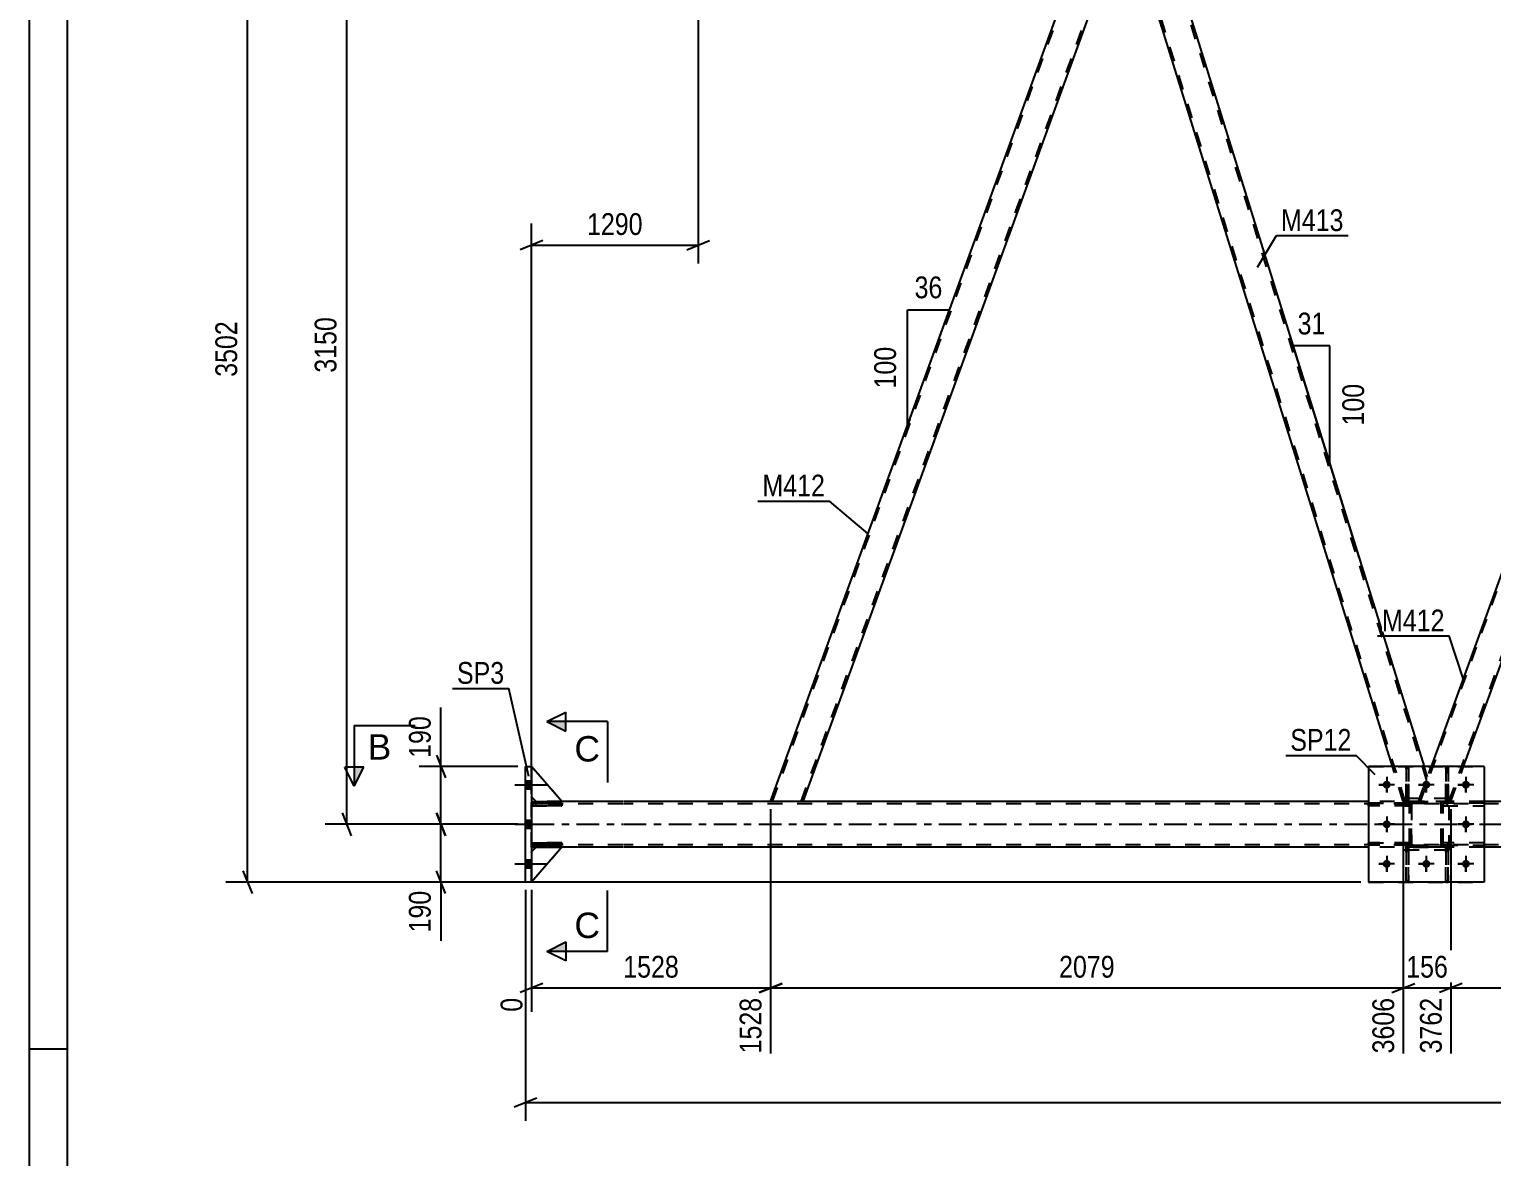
# Model space of a CAD drawing. Header units: millimetres. Extents: x 0 to 841, y 0 to 594.
# Drawn here: x 0 to 192.2, y 283.9 to 432 of the extents above; entities that cross this region are included whole.
import ezdxf

# ---------------------------------------------------------------- set-up
doc = ezdxf.new("R2010")
doc.units = ezdxf.units.MM
doc.linetypes.add('DXK_LINE_DOT2', pattern=[3.9198, 1.9599, -1.9599])
doc.linetypes.add('DXK_LINE_DOT3', pattern=[5.9187, 2.979, -0.9799, 0.9799, -0.9799])
doc.styles.add('Arial', font='arial.ttf', dxfattribs={"height": 0.2})
doc.styles.add('Arial Narrow', font='ARIALN.TTF', dxfattribs={"height": 0.2})

# ---------------------------------------------------------------- blocks, each defined once
blk = doc.blocks.new('Unknown-232924716-1133 - 28920')
at = {"color": 5, "linetype": 'Continuous'}
for p, q in [((0, 594), (0, 0)), ((5, 589), (5, 5)), ((5, 298), (0, 298))]:
    blk.add_line(p, q, dxfattribs=at)
blk = doc.blocks.new('Part-232924716-2640 - 2334')
at = {"color": 7, "linetype": 'DXK_LINE_DOT2'}
for p, q in [((186.57, 330.94), (180.57, 330.94)), ((180.57, 324.14), (180.57, 330.94)), ((186.57, 324.14), (186.57, 330.94)), ((186.57, 324.14), (180.57, 324.14))]:
    blk.add_line(p, q, dxfattribs=at)
blk = doc.blocks.new('Bolt-232924716-2339 - 2334')
at = {"linetype": 'Continuous'}
for points in [[(66, 332.22), (66, 333.26), (65.2, 333.26), (65.2, 332.22)], [(66, 332.22), (66, 333.26), (65.2, 333.26), (65.2, 332.22)], [(66, 332.22), (66, 333.26), (65.2, 333.26), (65.2, 332.22)], [(66, 327.02), (66, 328.06), (65.2, 328.06), (65.2, 327.02)], [(66, 327.02), (66, 328.06), (65.2, 328.06), (65.2, 327.02)], [(66, 321.82), (66, 322.86), (65.2, 322.86), (65.2, 321.82)], [(66, 321.82), (66, 322.86), (65.2, 322.86), (65.2, 321.82)], [(66, 321.82), (66, 322.86), (65.2, 322.86), (65.2, 321.82)]]:
    blk.add_hatch(color=1, dxfattribs=at).paths.add_polyline_path(points)
at = {"color": 1, "linetype": 'Continuous'}
for p, q in [((63.8, 332.74), (68, 332.74)), ((63.8, 332.74), (68, 332.74)), ((63.8, 332.74), (68, 332.74)), ((65.2, 333.26), (66, 333.26)), ((65.2, 333.26), (66, 333.26)), ((65.2, 333.26), (66, 333.26)), ((65.2, 332.22), (66, 332.22)), ((65.2, 332.22), (66, 332.22)), ((65.2, 332.22), (66, 332.22)), ((63.8, 327.54), (68, 327.54)), ((63.8, 327.54), (68, 327.54)), ((65.2, 328.06), (66, 328.06)), ((65.2, 328.06), (66, 328.06)), ((65.2, 327.02), (66, 327.02)), ((65.2, 327.02), (66, 327.02)), ((65.2, 322.86), (66, 322.86)), ((65.2, 322.86), (66, 322.86)), ((65.2, 322.86), (66, 322.86)), ((63.8, 322.34), (68, 322.34)), ((63.8, 322.34), (68, 322.34)), ((63.8, 322.34), (68, 322.34)), ((65.2, 321.82), (66, 321.82)), ((65.2, 321.82), (66, 321.82)), ((65.2, 321.82), (66, 321.82))]:
    blk.add_line(p, q, dxfattribs=at)
blk = doc.blocks.new('Part-232924716-2644 - 2334')
at = {"color": 7, "linetype": 'DXK_LINE_DOT2'}
for p, q in [((186.44, 335.14), (186.12, 335.14)), ((186.12, 335.14), (186.12, 330.9)), ((186.44, 330.9), (186.44, 335.14)), ((186.12, 332.74), (186.12, 330.3)), ((186.44, 332.74), (186.44, 330.3)), ((186.44, 330.9), (186.12, 330.9)), ((186.12, 330.9), (186.12, 330.3)), ((186.44, 330.3), (186.44, 330.9)), ((186.44, 330.3), (186.12, 330.3)), ((186.44, 330.3), (186.44, 330.3))]:
    blk.add_line(p, q, dxfattribs=at)
blk = doc.blocks.new('Part-232924716-2476 - 2334')
at = {"color": 7, "linetype": 'DXK_LINE_DOT2'}
for p, q in [((182.8, 330.54), (226.84, 451.54)), ((186.54, 330.54), (230.58, 451.54)), ((230.84, 451.54), (229.29, 447.29)), ((182.54, 330.54), (184.22, 335.14)), ((186.8, 330.54), (188.47, 335.14)), ((186.8, 330.54), (182.54, 330.54))]:
    blk.add_line(p, q, dxfattribs=at)
at = {"color": 2, "linetype": 'Continuous'}
for p, q in [((226.58, 451.54), (184.22, 335.14)), ((230.84, 451.54), (226.58, 451.54)), ((188.47, 335.14), (229.29, 447.29))]:
    blk.add_line(p, q, dxfattribs=at)
blk = doc.blocks.new('Part-232924716-2482 - 2334')
at = {"color": 2, "linetype": 'Continuous'}
for p, q in [((191.17, 335.14), (175.97, 335.14)), ((175.97, 335.14), (175.97, 319.94)), ((191.17, 335.14), (191.17, 319.94)), ((191.17, 319.94), (175.97, 319.94))]:
    blk.add_line(p, q, dxfattribs=at)
blk = doc.blocks.new('Part-232924716-2483 - 2334')
at = {"color": 7, "linetype": 'DXK_LINE_DOT2'}
for p, q in [((175.97, 335.14), (191.17, 335.14)), ((175.97, 335.14), (175.97, 319.94)), ((191.17, 335.14), (191.17, 319.94)), ((175.97, 319.94), (191.17, 319.94))]:
    blk.add_line(p, q, dxfattribs=at)
blk = doc.blocks.new('Part-232924716-2422 - 2334')
at = {"color": 2, "linetype": 'Continuous'}
for p, q in [((66, 330.54), (66.6, 330.54)), ((78, 330.54), (70, 330.54)), ((175.97, 330.54), (78.1, 330.54)), ((346.24, 330.54), (191.17, 330.54)), ((66, 324.54), (66.6, 324.54)), ((78, 324.54), (70, 324.54)), ((175.97, 324.54), (78.1, 324.54)), ((346.24, 324.54), (191.17, 324.54))]:
    blk.add_line(p, q, dxfattribs=at)
at = {"color": 7, "linetype": 'DXK_LINE_DOT2'}
for p, q in [((66, 324.54), (66, 330.54)), ((70, 330.54), (66.6, 330.54)), ((191.17, 330.54), (175.97, 330.54)), ((78, 330.22), (66, 330.22)), ((749.65, 330.22), (78.1, 330.22)), ((78, 324.86), (66, 324.86)), ((749.65, 324.86), (78.1, 324.86)), ((70, 324.54), (66.6, 324.54)), ((191.17, 324.54), (175.97, 324.54))]:
    blk.add_line(p, q, dxfattribs=at)
at = {"color": 7, "linetype": 'DXK_LINE_DOT3'}
for p, q in [((66, 327.54), (78, 327.54)), ((78.1, 327.54), (749.65, 327.54))]:
    blk.add_line(p, q, dxfattribs=at)
blk = doc.blocks.new('Part-232924716-2423 - 2334')
at = {"color": 2, "linetype": 'Continuous'}
for p, q in [((70, 330.54), (66, 335.14)), ((66, 331.14), (66.6, 330.54)), ((66.6, 330.54), (70, 330.54))]:
    blk.add_line(p, q, dxfattribs=at)
at = {"color": 7, "linetype": 'DXK_LINE_DOT2'}
blk.add_line((66, 335.14), (66, 331.14), dxfattribs=at)
blk = doc.blocks.new('Part-232924716-2362 - 2334')
at = {"color": 7, "linetype": 'DXK_LINE_DOT2'}
for p, q in [((70, 330.3), (66, 330.3)), ((66, 330.3), (66, 329.98)), ((66, 329.98), (70, 329.98)), ((66.6, 329.98), (66.6, 330.3)), ((70, 329.98), (70, 330.3))]:
    blk.add_line(p, q, dxfattribs=at)
blk = doc.blocks.new('Part-232924716-2363 - 2334')
at = {"color": 7, "linetype": 'DXK_LINE_DOT2'}
for p, q in [((70, 325.1), (66, 325.1)), ((66, 325.1), (66, 324.78)), ((66, 324.78), (70, 324.78)), ((66.6, 324.78), (66.6, 325.1)), ((70, 324.78), (70, 325.1))]:
    blk.add_line(p, q, dxfattribs=at)
blk = doc.blocks.new('Part-232924716-2364 - 2334')
at = {"color": 2, "linetype": 'Continuous'}
for p, q in [((66, 330.3), (70, 330.3)), ((66, 329.98), (66, 330.3)), ((70, 329.98), (66, 329.98)), ((70, 330.3), (70, 329.98))]:
    blk.add_line(p, q, dxfattribs=at)
at = {"color": 7, "linetype": 'DXK_LINE_DOT2'}
blk.add_line((66.6, 329.98), (66.6, 330.3), dxfattribs=at)
blk = doc.blocks.new('Part-232924716-2365 - 2334')
at = {"color": 2, "linetype": 'Continuous'}
for p, q in [((66, 325.1), (70, 325.1)), ((66, 324.78), (66, 325.1)), ((70, 324.78), (66, 324.78)), ((70, 325.1), (70, 324.78))]:
    blk.add_line(p, q, dxfattribs=at)
at = {"color": 7, "linetype": 'DXK_LINE_DOT2'}
blk.add_line((66.6, 324.78), (66.6, 325.1), dxfattribs=at)
blk = doc.blocks.new('Part-232924716-2567 - 2334')
at = {"color": 2, "linetype": 'Continuous'}
for p, q in [((97.41, 330.54), (141.45, 451.54)), ((141.45, 451.54), (145.71, 451.54)), ((101.67, 330.54), (144.16, 447.29))]:
    blk.add_line(p, q, dxfattribs=at)
at = {"color": 7, "linetype": 'DXK_LINE_DOT2'}
for p, q in [((97.66, 330.54), (141.7, 451.54)), ((101.41, 330.54), (145.45, 451.54)), ((144.16, 447.29), (145.71, 451.54)), ((101.67, 330.54), (97.41, 330.54))]:
    blk.add_line(p, q, dxfattribs=at)
blk = doc.blocks.new('Part-232924716-2444 - 2334')
at = {"color": 7, "linetype": 'DXK_LINE_DOT2'}
for p, q in [((66, 323.94), (66.6, 324.54)), ((70, 324.54), (66, 319.94)), ((66, 319.94), (66, 323.94)), ((66.6, 324.54), (70, 324.54))]:
    blk.add_line(p, q, dxfattribs=at)
blk = doc.blocks.new('Part-232924716-2445 - 2334')
at = {"color": 2, "linetype": 'Continuous'}
for p, q in [((66, 323.94), (66.6, 324.54)), ((70, 324.54), (66, 319.94)), ((66.6, 324.54), (70, 324.54))]:
    blk.add_line(p, q, dxfattribs=at)
at = {"color": 7, "linetype": 'DXK_LINE_DOT2'}
blk.add_line((66, 319.94), (66, 323.94), dxfattribs=at)
blk = doc.blocks.new('Part-232924716-2446 - 2334')
at = {"color": 7, "linetype": 'DXK_LINE_DOT2'}
for p, q in [((70, 330.54), (66, 335.14)), ((66, 335.14), (66, 331.14)), ((66, 331.14), (66.6, 330.54)), ((66.6, 330.54), (70, 330.54))]:
    blk.add_line(p, q, dxfattribs=at)
blk = doc.blocks.new('Part-232924716-2477 - 2334')
at = {"color": 7, "linetype": 'DXK_LINE_DOT2'}
for p, q in [((181.24, 335.14), (180.92, 335.14)), ((180.92, 335.14), (180.92, 330.9)), ((181.24, 330.9), (181.24, 335.14)), ((180.92, 332.74), (180.92, 330.3)), ((181.24, 332.74), (181.24, 330.3)), ((181.24, 330.9), (180.92, 330.9)), ((180.92, 330.9), (180.92, 330.3)), ((181.24, 330.3), (181.24, 330.9)), ((181.24, 330.3), (180.92, 330.3)), ((181.24, 330.3), (181.24, 330.3))]:
    blk.add_line(p, q, dxfattribs=at)
blk = doc.blocks.new('Part-232924716-2573 - 2334')
at = {"color": 7, "linetype": 'DXK_LINE_DOT2'}
for p, q in [((181.67, 330.51), (181.85, 330.54)), ((181.85, 330.54), (181.67, 330.51)), ((181.85, 330.54), (185.29, 330.54)), ((181.85, 330.54), (181.85, 330.54)), ((181.85, 330.54), (185.29, 330.54)), ((185.29, 330.54), (185.29, 330.54)), ((185.29, 330.54), (185.47, 330.51)), ((185.47, 330.51), (185.29, 330.54)), ((181.37, 330.06), (181.41, 330.25)), ((181.41, 330.25), (181.37, 330.06)), ((181.37, 325.02), (181.37, 330.06)), ((181.37, 330.06), (181.37, 330.06)), ((181.37, 325.02), (181.37, 330.06)), ((181.61, 330.06), (181.63, 330.16)), ((181.63, 330.16), (181.61, 330.06)), ((181.61, 325.02), (181.61, 330.06)), ((181.61, 330.06), (181.61, 330.06)), ((181.61, 330.06), (181.61, 325.02)), ((181.63, 330.16), (181.68, 330.23)), ((181.68, 330.23), (181.63, 330.16)), ((181.68, 330.23), (181.76, 330.29)), ((181.76, 330.29), (181.68, 330.23)), ((181.76, 330.29), (181.85, 330.3)), ((181.85, 330.3), (181.76, 330.29)), ((181.85, 330.3), (185.29, 330.3)), ((181.85, 330.3), (181.85, 330.3)), ((181.85, 330.3), (185.29, 330.3)), ((185.29, 330.3), (185.29, 330.3)), ((185.29, 330.3), (185.38, 330.29)), ((185.38, 330.29), (185.46, 330.23)), ((185.46, 330.23), (185.51, 330.16)), ((185.51, 330.16), (185.46, 330.23)), ((185.51, 330.16), (185.53, 330.06)), ((185.53, 330.06), (185.51, 330.16)), ((185.53, 325.02), (185.53, 330.06)), ((185.53, 330.06), (185.53, 330.06)), ((185.53, 325.02), (185.53, 330.06)), ((185.73, 330.25), (185.77, 330.06)), ((185.77, 330.06), (185.73, 330.25)), ((185.77, 325.02), (185.77, 330.06)), ((185.77, 330.06), (185.77, 330.06)), ((185.77, 325.02), (185.77, 330.06)), ((181.37, 325.02), (181.37, 325.02)), ((181.41, 324.84), (181.37, 325.02)), ((181.37, 325.02), (181.41, 324.84)), ((181.61, 325.02), (181.61, 325.02)), ((181.63, 324.93), (181.61, 325.02)), ((181.61, 325.02), (181.63, 324.93)), ((181.68, 324.85), (181.63, 324.93)), ((181.63, 324.93), (181.68, 324.85)), ((181.76, 324.8), (181.68, 324.85)), ((181.85, 324.78), (181.76, 324.8)), ((181.85, 324.78), (185.29, 324.78)), ((181.85, 324.78), (181.85, 324.78)), ((181.85, 324.78), (185.29, 324.78)), ((185.38, 324.8), (185.29, 324.78)), ((185.29, 324.78), (185.38, 324.8)), ((185.29, 324.78), (185.29, 324.78)), ((185.46, 324.85), (185.38, 324.8)), ((185.38, 324.8), (185.46, 324.85)), ((185.51, 324.93), (185.46, 324.85)), ((185.46, 324.85), (185.51, 324.93)), ((185.53, 325.02), (185.51, 324.93)), ((185.51, 324.93), (185.53, 325.02)), ((185.53, 325.02), (185.53, 325.02)), ((185.77, 325.02), (185.73, 324.84)), ((185.73, 324.84), (185.77, 325.02)), ((185.77, 325.02), (185.77, 325.02)), ((181.85, 324.54), (181.67, 324.58)), ((181.67, 324.58), (181.85, 324.54)), ((181.85, 324.54), (185.29, 324.54)), ((181.85, 324.54), (181.85, 324.54)), ((185.29, 324.54), (181.85, 324.54)), ((185.47, 324.58), (185.29, 324.54)), ((185.29, 324.54), (185.47, 324.58)), ((185.29, 324.54), (185.29, 324.54))]:
    blk.add_line(p, q, dxfattribs=at)
at = {"color": 7, "linetype": 'DXK_LINE_DOT3'}
blk.add_line((183.57, 327.54), (183.57, 327.54), dxfattribs=at)
at = {"color": 7, "linetype": 'DXK_LINE_DOT2'}
for centre, start, end in [((181.85, 330.06), 112.5, 157.5), ((181.85, 330.06), 112.5, 157.5), ((185.29, 330.06), 22.5, 67.5), ((185.29, 330.06), 22.5, 67.5), ((181.85, 325.02), 202.5, 247.5), ((181.85, 325.02), 202.5, 247.5), ((185.29, 325.02), 292.5, 337.5), ((185.29, 325.02), 292.5, 337.5)]:
    blk.add_arc(centre, 0.48, start, end, dxfattribs=at)
blk = doc.blocks.new('Part-232924716-2502 - 2334')
at = {"color": 2, "linetype": 'Continuous'}
for p, q in [((65.2, 335.14), (66, 335.14)), ((65.2, 319.94), (65.2, 335.14)), ((66, 335.14), (66, 319.94)), ((66, 319.94), (65.2, 319.94))]:
    blk.add_line(p, q, dxfattribs=at)
blk = doc.blocks.new('Part-232924716-2635 - 2334')
at = {"color": 2, "linetype": 'Continuous'}
blk.add_line((180.92, 335.14), (181.24, 335.14), dxfattribs=at)
at = {"color": 7, "linetype": 'DXK_LINE_DOT2'}
for p, q in [((180.92, 330.9), (180.92, 335.14)), ((180.92, 335.14), (180.92, 330.3)), ((181.24, 335.14), (181.24, 330.9)), ((181.24, 335.14), (181.24, 330.3)), ((180.92, 330.3), (180.92, 330.9)), ((180.92, 330.9), (181.24, 330.9)), ((181.24, 330.9), (181.24, 330.3)), ((180.92, 330.3), (180.92, 330.3)), ((180.92, 330.3), (181.24, 330.3))]:
    blk.add_line(p, q, dxfattribs=at)
blk = doc.blocks.new('Part-232924716-2521 - 2334')
at = {"color": 7, "linetype": 'DXK_LINE_DOT2'}
for p, q in [((175.97, 324.78), (175.97, 325.1)), ((175.97, 325.1), (181.37, 325.1)), ((181.37, 324.78), (175.97, 324.78)), ((180.77, 324.78), (180.77, 325.1)), ((180.77, 325.1), (181.37, 325.1)), ((180.77, 324.78), (181.37, 324.78)), ((181.37, 324.78), (181.37, 325.1)), ((181.37, 325.1), (181.37, 324.78))]:
    blk.add_line(p, q, dxfattribs=at)
blk = doc.blocks.new('Part-232924716-2524 - 2334')
at = {"color": 7, "linetype": 'DXK_LINE_DOT2'}
for p, q in [((175.97, 329.98), (175.97, 330.3)), ((175.97, 330.3), (181.37, 330.3)), ((181.37, 329.98), (175.97, 329.98)), ((180.77, 329.98), (180.77, 330.3)), ((180.77, 330.3), (181.37, 330.3)), ((180.77, 329.98), (181.37, 329.98)), ((181.37, 329.98), (181.37, 330.3)), ((181.37, 330.3), (181.37, 329.98))]:
    blk.add_line(p, q, dxfattribs=at)
blk = doc.blocks.new('Part-232924716-2527 - 2334')
at = {"color": 7, "linetype": 'DXK_LINE_DOT2'}
for p, q in [((191.17, 325.1), (185.77, 325.1)), ((185.77, 325.1), (185.77, 324.78)), ((185.77, 324.78), (185.77, 325.1)), ((185.77, 324.78), (191.17, 324.78)), ((186.37, 324.78), (186.37, 325.1)), ((191.17, 325.1), (191.17, 324.78))]:
    blk.add_line(p, q, dxfattribs=at)
blk = doc.blocks.new('Part-232924716-2530 - 2334')
at = {"color": 7, "linetype": 'DXK_LINE_DOT2'}
for p, q in [((191.17, 330.3), (185.77, 330.3)), ((185.77, 330.3), (185.77, 329.98)), ((185.77, 329.98), (185.77, 330.3)), ((185.77, 329.98), (191.17, 329.98)), ((186.37, 329.98), (186.37, 330.3)), ((191.17, 330.3), (191.17, 329.98))]:
    blk.add_line(p, q, dxfattribs=at)
blk = doc.blocks.new('Part-232924716-2553 - 2334')
at = {"color": 7, "linetype": 'DXK_LINE_DOT2'}
for p, q in [((186.44, 324.78), (186.12, 324.78)), ((186.12, 324.18), (186.12, 324.78)), ((186.12, 319.94), (186.12, 324.78)), ((186.44, 324.78), (186.44, 324.78)), ((186.44, 324.78), (186.44, 324.18)), ((186.44, 319.94), (186.44, 324.78)), ((186.44, 324.18), (186.12, 324.18)), ((186.12, 319.94), (186.12, 324.18)), ((186.44, 324.18), (186.44, 319.94)), ((186.44, 319.94), (186.12, 319.94))]:
    blk.add_line(p, q, dxfattribs=at)
blk = doc.blocks.new('Part-232924716-2554 - 2334')
at = {"color": 7, "linetype": 'DXK_LINE_DOT2'}
for p, q in [((181.24, 324.78), (180.92, 324.78)), ((180.92, 324.18), (180.92, 324.78)), ((180.92, 319.94), (180.92, 324.78)), ((181.24, 324.78), (181.24, 324.78)), ((181.24, 324.78), (181.24, 324.18)), ((181.24, 319.94), (181.24, 324.78)), ((181.24, 324.18), (180.92, 324.18)), ((180.92, 319.94), (180.92, 324.18)), ((181.24, 324.18), (181.24, 319.94)), ((181.24, 319.94), (180.92, 319.94))]:
    blk.add_line(p, q, dxfattribs=at)
blk = doc.blocks.new('Part-232924716-2572 - 2334')
at = {"color": 2, "linetype": 'Continuous'}
for p, q in [((145.71, 451.54), (144.16, 447.29)), ((145.71, 451.54), (147.02, 451.54)), ((147.02, 451.54), (183.3, 335.14)), ((179.11, 335.14), (144.16, 447.29))]:
    blk.add_line(p, q, dxfattribs=at)
at = {"color": 7, "linetype": 'DXK_LINE_DOT2'}
for p, q in [((183.59, 333.42), (146.77, 451.54)), ((180.8, 330.54), (144.29, 447.66)), ((180.55, 330.54), (179.11, 335.14)), ((183.73, 333.79), (183.3, 335.14)), ((182.54, 330.54), (183.73, 333.79)), ((180.55, 330.54), (182.54, 330.54))]:
    blk.add_line(p, q, dxfattribs=at)
blk = doc.blocks.new('Part-232924716-2574 - 2334')
at = {"color": 7, "linetype": 'DXK_LINE_DOT2'}
for p, q in [((186.57, 330.94), (180.57, 330.94)), ((180.57, 324.14), (180.57, 330.94)), ((186.57, 324.14), (186.57, 330.94)), ((186.57, 324.14), (180.57, 324.14))]:
    blk.add_line(p, q, dxfattribs=at)
blk = doc.blocks.new('Bolt-232924716-2607 - 2334')
at = {"color": 1, "linetype": 'Continuous'}
for p, q in [((177.33, 332.74), (178.02, 332.74)), ((178.37, 333.78), (178.37, 333.09)), ((179.41, 332.74), (178.72, 332.74)), ((182.53, 332.74), (183.22, 332.74)), ((183.57, 333.78), (183.57, 333.09)), ((184.61, 332.74), (183.92, 332.74)), ((187.73, 332.74), (188.42, 332.74)), ((188.77, 333.78), (188.77, 333.09)), ((189.81, 332.74), (189.12, 332.74)), ((178.37, 331.7), (178.37, 332.4)), ((183.57, 331.7), (183.57, 332.4)), ((188.77, 331.7), (188.77, 332.4)), ((177.33, 327.54), (178.02, 327.54)), ((178.37, 328.58), (178.37, 327.89)), ((178.37, 326.5), (178.37, 327.2)), ((179.41, 327.54), (178.72, 327.54)), ((187.73, 327.54), (188.42, 327.54)), ((188.77, 328.58), (188.77, 327.89)), ((188.77, 326.5), (188.77, 327.2)), ((189.81, 327.54), (189.12, 327.54)), ((178.37, 323.38), (178.37, 322.69)), ((183.57, 323.38), (183.57, 322.69)), ((188.77, 323.38), (188.77, 322.69)), ((177.33, 322.34), (178.02, 322.34)), ((178.37, 321.3), (178.37, 322)), ((179.41, 322.34), (178.72, 322.34)), ((182.53, 322.34), (183.22, 322.34)), ((183.57, 321.3), (183.57, 322)), ((184.61, 322.34), (183.92, 322.34)), ((187.73, 322.34), (188.42, 322.34)), ((188.77, 321.3), (188.77, 322)), ((189.81, 322.34), (189.12, 322.34))]:
    blk.add_line(p, q, dxfattribs=at)
blk = doc.blocks.new('Bolt-232924716-2608 - 2334')
at = {"linetype": 'Continuous'}
for points in [[(178.89, 332.74, -1), (177.85, 332.74, -1)], [(184.09, 332.74, -1), (183.05, 332.74, -1)], [(189.29, 332.74, -1), (188.25, 332.74, -1)], [(178.89, 327.54, -1), (177.85, 327.54, -1)], [(189.29, 327.54, -1), (188.25, 327.54, -1)], [(178.89, 322.34, -1), (177.85, 322.34, -1)], [(184.09, 322.34, -1), (183.05, 322.34, -1)], [(189.29, 322.34, -1), (188.25, 322.34, -1)]]:
    blk.add_hatch(color=1, dxfattribs=at).paths.add_polyline_path(points)
at = {"color": 1, "linetype": 'Continuous'}
for p, q in [((179.41, 332.74), (177.33, 332.74)), ((178.37, 333.78), (178.37, 331.7)), ((184.61, 332.74), (182.53, 332.74)), ((183.57, 333.78), (183.57, 331.7)), ((189.81, 332.74), (187.73, 332.74)), ((188.77, 333.78), (188.77, 331.7)), ((179.41, 327.54), (177.33, 327.54)), ((178.37, 328.58), (178.37, 326.5)), ((189.81, 327.54), (187.73, 327.54)), ((188.77, 328.58), (188.77, 326.5)), ((178.37, 323.38), (178.37, 321.3)), ((183.57, 323.38), (183.57, 321.3)), ((188.77, 323.38), (188.77, 321.3)), ((179.41, 322.34), (177.33, 322.34)), ((184.61, 322.34), (182.53, 322.34)), ((189.81, 322.34), (187.73, 322.34))]:
    blk.add_line(p, q, dxfattribs=at)
blk = doc.blocks.new('Part-232924716-2634 - 2334')
at = {"color": 2, "linetype": 'Continuous'}
blk.add_line((186.12, 335.14), (186.44, 335.14), dxfattribs=at)
at = {"color": 7, "linetype": 'DXK_LINE_DOT2'}
for p, q in [((186.12, 330.9), (186.12, 335.14)), ((186.12, 335.14), (186.12, 330.3)), ((186.44, 335.14), (186.44, 330.9)), ((186.44, 330.3), (186.44, 335.14)), ((186.12, 330.3), (186.12, 330.9)), ((186.12, 330.9), (186.44, 330.9)), ((186.44, 330.9), (186.44, 330.3)), ((186.12, 330.3), (186.12, 330.3)), ((186.12, 330.3), (186.44, 330.3))]:
    blk.add_line(p, q, dxfattribs=at)
blk = doc.blocks.new('Part-232924716-2636 - 2334')
at = {"color": 7, "linetype": 'DXK_LINE_DOT2'}
for p, q in [((181.37, 325.1), (175.97, 325.1)), ((175.97, 325.1), (175.97, 324.78)), ((181.37, 324.78), (175.97, 324.78)), ((180.77, 324.78), (180.77, 325.1)), ((181.37, 325.1), (181.37, 324.78)), ((181.37, 324.78), (181.37, 325.1))]:
    blk.add_line(p, q, dxfattribs=at)
blk = doc.blocks.new('Part-232924716-2637 - 2334')
at = {"color": 7, "linetype": 'DXK_LINE_DOT2'}
for p, q in [((181.37, 330.3), (175.97, 330.3)), ((175.97, 330.3), (175.97, 329.98)), ((181.37, 329.98), (175.97, 329.98)), ((180.77, 329.98), (180.77, 330.3)), ((181.37, 330.3), (181.37, 329.98)), ((181.37, 329.98), (181.37, 330.3))]:
    blk.add_line(p, q, dxfattribs=at)
blk = doc.blocks.new('Part-232924716-2638 - 2334')
at = {"color": 7, "linetype": 'DXK_LINE_DOT2'}
for p, q in [((185.77, 324.78), (185.77, 325.1)), ((186.37, 325.1), (185.77, 325.1)), ((185.77, 325.1), (185.77, 324.78)), ((191.17, 325.1), (185.77, 325.1)), ((186.37, 324.78), (185.77, 324.78)), ((185.77, 324.78), (191.17, 324.78)), ((186.37, 324.78), (186.37, 325.1)), ((191.17, 324.78), (191.17, 325.1))]:
    blk.add_line(p, q, dxfattribs=at)
blk = doc.blocks.new('Part-232924716-2639 - 2334')
at = {"color": 7, "linetype": 'DXK_LINE_DOT2'}
for p, q in [((185.77, 329.98), (185.77, 330.3)), ((191.17, 330.3), (185.77, 330.3)), ((185.77, 330.3), (185.77, 329.98)), ((186.37, 329.98), (185.77, 329.98)), ((185.77, 329.98), (191.17, 329.98)), ((186.37, 329.98), (186.37, 330.3)), ((191.17, 330.3), (191.17, 329.98))]:
    blk.add_line(p, q, dxfattribs=at)
blk = doc.blocks.new('Part-232924716-2641 - 2334')
at = {"color": 7, "linetype": 'DXK_LINE_DOT2'}
for p, q in [((181.67, 330.51), (181.85, 330.54)), ((181.85, 330.54), (181.67, 330.51)), ((181.85, 330.54), (185.29, 330.54)), ((181.85, 330.54), (181.85, 330.54)), ((181.85, 330.54), (185.29, 330.54)), ((185.29, 330.54), (185.29, 330.54)), ((185.29, 330.54), (185.47, 330.51)), ((185.47, 330.51), (185.29, 330.54)), ((181.37, 330.06), (181.41, 330.25)), ((181.41, 330.25), (181.37, 330.06)), ((181.37, 325.02), (181.37, 330.06)), ((181.37, 330.06), (181.37, 330.06)), ((181.37, 325.02), (181.37, 330.06)), ((181.61, 330.06), (181.63, 330.16)), ((181.63, 330.16), (181.61, 330.06)), ((181.61, 325.02), (181.61, 330.06)), ((181.61, 330.06), (181.61, 330.06)), ((181.61, 330.06), (181.61, 325.02)), ((181.63, 330.16), (181.68, 330.23)), ((181.68, 330.23), (181.63, 330.16)), ((181.68, 330.23), (181.76, 330.29)), ((181.76, 330.29), (181.68, 330.23)), ((181.76, 330.29), (181.85, 330.3)), ((181.85, 330.3), (181.76, 330.29)), ((181.85, 330.3), (185.29, 330.3)), ((181.85, 330.3), (181.85, 330.3)), ((181.85, 330.3), (185.29, 330.3)), ((185.29, 330.3), (185.29, 330.3)), ((185.29, 330.3), (185.38, 330.29)), ((185.38, 330.29), (185.46, 330.23)), ((185.46, 330.23), (185.51, 330.16)), ((185.51, 330.16), (185.46, 330.23)), ((185.51, 330.16), (185.53, 330.06)), ((185.53, 330.06), (185.51, 330.16)), ((185.53, 325.02), (185.53, 330.06)), ((185.53, 330.06), (185.53, 330.06)), ((185.53, 325.02), (185.53, 330.06)), ((185.73, 330.25), (185.77, 330.06)), ((185.77, 330.06), (185.73, 330.25)), ((185.77, 325.02), (185.77, 330.06)), ((185.77, 330.06), (185.77, 330.06)), ((185.77, 325.02), (185.77, 330.06)), ((181.37, 325.02), (181.37, 325.02)), ((181.41, 324.84), (181.37, 325.02)), ((181.37, 325.02), (181.41, 324.84)), ((181.61, 325.02), (181.61, 325.02)), ((181.63, 324.93), (181.61, 325.02)), ((181.61, 325.02), (181.63, 324.93)), ((181.68, 324.85), (181.63, 324.93)), ((181.63, 324.93), (181.68, 324.85)), ((181.76, 324.8), (181.68, 324.85)), ((181.85, 324.78), (181.76, 324.8)), ((181.85, 324.78), (185.29, 324.78)), ((181.85, 324.78), (181.85, 324.78)), ((181.85, 324.78), (185.29, 324.78)), ((185.38, 324.8), (185.29, 324.78)), ((185.29, 324.78), (185.38, 324.8)), ((185.29, 324.78), (185.29, 324.78)), ((185.46, 324.85), (185.38, 324.8)), ((185.38, 324.8), (185.46, 324.85)), ((185.51, 324.93), (185.46, 324.85)), ((185.46, 324.85), (185.51, 324.93)), ((185.53, 325.02), (185.51, 324.93)), ((185.51, 324.93), (185.53, 325.02)), ((185.53, 325.02), (185.53, 325.02)), ((185.77, 325.02), (185.73, 324.84)), ((185.73, 324.84), (185.77, 325.02)), ((185.77, 325.02), (185.77, 325.02)), ((181.85, 324.54), (181.67, 324.58)), ((181.67, 324.58), (181.85, 324.54)), ((181.85, 324.54), (185.29, 324.54)), ((181.85, 324.54), (181.85, 324.54)), ((185.29, 324.54), (181.85, 324.54)), ((185.47, 324.58), (185.29, 324.54)), ((185.29, 324.54), (185.47, 324.58)), ((185.29, 324.54), (185.29, 324.54))]:
    blk.add_line(p, q, dxfattribs=at)
at = {"color": 7, "linetype": 'DXK_LINE_DOT3'}
blk.add_line((183.57, 327.54), (183.57, 327.54), dxfattribs=at)
at = {"color": 7, "linetype": 'DXK_LINE_DOT2'}
for centre, start, end in [((181.85, 330.06), 112.5, 157.5), ((181.85, 330.06), 112.5, 157.5), ((185.29, 330.06), 22.5, 67.5), ((185.29, 330.06), 22.5, 67.5), ((181.85, 325.02), 202.5, 247.5), ((181.85, 325.02), 202.5, 247.5), ((185.29, 325.02), 292.5, 337.5), ((185.29, 325.02), 292.5, 337.5)]:
    blk.add_arc(centre, 0.48, start, end, dxfattribs=at)
blk = doc.blocks.new('Part-232924716-2642 - 2334')
at = {"color": 7, "linetype": 'DXK_LINE_DOT2'}
for p, q in [((186.12, 324.78), (186.12, 324.78)), ((186.12, 324.78), (186.12, 324.18)), ((186.12, 319.94), (186.12, 324.78)), ((186.44, 324.78), (186.12, 324.78)), ((186.44, 324.18), (186.44, 324.78)), ((186.44, 324.78), (186.44, 319.94)), ((186.12, 324.18), (186.12, 319.94)), ((186.12, 324.18), (186.44, 324.18)), ((186.44, 319.94), (186.44, 324.18)), ((186.12, 319.94), (186.44, 319.94))]:
    blk.add_line(p, q, dxfattribs=at)
blk = doc.blocks.new('Part-232924716-2643 - 2334')
at = {"color": 7, "linetype": 'DXK_LINE_DOT2'}
for p, q in [((180.92, 324.78), (180.92, 324.78)), ((180.92, 324.78), (180.92, 324.18)), ((180.92, 319.94), (180.92, 324.78)), ((181.24, 324.78), (180.92, 324.78)), ((181.24, 324.18), (181.24, 324.78)), ((181.24, 324.78), (181.24, 319.94)), ((180.92, 324.18), (180.92, 319.94)), ((180.92, 324.18), (181.24, 324.18)), ((181.24, 319.94), (181.24, 324.18)), ((180.92, 319.94), (181.24, 319.94))]:
    blk.add_line(p, q, dxfattribs=at)
blk = doc.blocks.new('StraightDimension-232924716-7812 - 2334')
at = {"color": 7, "linetype": 'Continuous'}
for p, q in [((97.41, 329.54), (97.41, 297.43)), ((66, 318.94), (66, 302.91)), ((67.5, 306.64), (64.5, 305.44)), ((66, 306.04), (97.41, 306.04)), ((95.91, 305.44), (98.91, 306.64))]:
    blk.add_line(p, q, dxfattribs=at)
at = {"color": 0}
blk.add_wipeout([(85.96, 306.79), (85.96, 310.99), (77.45, 310.99), (77.45, 306.79)], dxfattribs=at)
at = {"color": 0, "linetype": 'Continuous'}
for points in [[(65.4, 305.34), (61.2, 305.34), (61.2, 302.31), (65.4, 302.31)], [(96.81, 305.34), (92.61, 305.34), (92.61, 296.83), (96.81, 296.83)]]:
    blk.add_wipeout(points, dxfattribs=at)
at = {"color": 3, "style": 'Arial Narrow'}
blk.add_text('1528', height=2.863, dxfattribs=at).set_placement((78.05, 307.39))
at = {"color": 3, "linetype": 'Continuous', "style": 'Arial Narrow'}
for s, height, p in [('0', 2.86, (64.8, 302.91)), ('1528', 2.863, (96.21, 297.43))]:
    blk.add_text(s, height=height, rotation=90.0002, dxfattribs=at).set_placement(p)
blk = doc.blocks.new('StraightDimension-232924716-2999 - 2334')
at = {"color": 7, "linetype": 'Continuous'}
for p, q in [((65.2, 318.94), (65.2, 288.57)), ((66.7, 291.57), (63.7, 290.37)), ((65.2, 290.97), (800.14, 290.97))]:
    blk.add_line(p, q, dxfattribs=at)
blk = doc.blocks.new('StraightDimension-232924716-7809 - 2334')
at = {"color": 7, "linetype": 'Continuous'}
for p, q in [((186.8, 329.54), (186.8, 297.43)), ((265.68, 329.54), (265.68, 297.43)), ((188.3, 306.64), (185.3, 305.44)), ((186.8, 306.04), (265.68, 306.04)), ((264.18, 305.44), (267.18, 306.64))]:
    blk.add_line(p, q, dxfattribs=at)
at = {"color": 0}
blk.add_wipeout([(230.5, 306.79), (230.5, 310.99), (221.98, 310.99), (221.98, 306.79)], dxfattribs=at)
at = {"color": 0, "linetype": 'Continuous'}
blk.add_wipeout([(265.08, 305.34), (260.88, 305.34), (260.88, 296.83), (265.08, 296.83)], dxfattribs=at)
at = {"color": 3, "style": 'Arial Narrow'}
blk.add_text('1972', height=2.863, dxfattribs=at).set_placement((222.58, 307.39))
at = {"color": 3, "linetype": 'Continuous', "style": 'Arial Narrow'}
blk.add_text('5735', height=2.863, rotation=90.0002, dxfattribs=at).set_placement((264.48, 297.43))
blk = doc.blocks.new('StraightDimension-232924716-7810 - 2334')
at = {"color": 7, "linetype": 'Continuous'}
for p, q in [((180.55, 329.54), (180.55, 297.43)), ((186.8, 329.54), (186.8, 297.43)), ((179.05, 305.44), (182.05, 306.64)), ((180.55, 306.04), (186.8, 306.04)), ((188.3, 306.64), (185.3, 305.44))]:
    blk.add_line(p, q, dxfattribs=at)
at = {"color": 0}
blk.add_wipeout([(187.02, 306.79), (187.02, 310.99), (180.33, 310.99), (180.33, 306.79)], dxfattribs=at)
at = {"color": 0, "linetype": 'Continuous'}
blk.add_wipeout([(186.2, 305.34), (182, 305.34), (182, 296.83), (186.2, 296.83)], dxfattribs=at)
at = {"color": 3, "style": 'Arial Narrow'}
blk.add_text('156', height=2.863, dxfattribs=at).set_placement((180.93, 307.39))
at = {"color": 3, "linetype": 'Continuous', "style": 'Arial Narrow'}
blk.add_text('3762', height=2.863, rotation=90.0002, dxfattribs=at).set_placement((185.6, 297.43))
blk = doc.blocks.new('StraightDimension-232924716-2680 - 2334')
at = {"color": 7, "linetype": 'Continuous'}
for p, q in [((53.5, 336.64), (54.7, 333.64)), ((64.2, 335.14), (51.25, 335.14)), ((54.1, 327.54), (54.1, 335.14)), ((54.7, 326.04), (53.5, 329.04)), ((64.2, 327.54), (51.25, 327.54))]:
    blk.add_line(p, q, dxfattribs=at)
at = {"color": 0}
blk.add_wipeout([(53.35, 342.35), (49.15, 342.35), (49.15, 335.67), (53.35, 335.67)], dxfattribs=at)
at = {"color": 7, "linetype": 'Continuous'}
blk.add_line((54.1, 335.14), (54.1, 342.88), dxfattribs=at)
blk.add_line((54.1, 335.14), (54.1, 342.88), dxfattribs=at)
at = {"color": 3, "style": 'Arial Narrow'}
blk.add_text('190', height=2.863, rotation=90.0002, dxfattribs=at).set_placement((52.75, 336.27))
blk = doc.blocks.new('StraightDimension-232924716-2672 - 2334')
at = {"color": 7, "linetype": 'Continuous'}
for p, q in [((53.5, 329.04), (54.7, 326.04)), ((64.2, 327.54), (51.25, 327.54)), ((54.1, 319.94), (54.1, 327.54)), ((54.7, 318.44), (53.5, 321.44)), ((64.2, 319.94), (51.25, 319.94))]:
    blk.add_line(p, q, dxfattribs=at)
at = {"color": 0}
blk.add_wipeout([(53.35, 319.42), (49.15, 319.42), (49.15, 312.73), (53.35, 312.73)], dxfattribs=at)
at = {"color": 7, "linetype": 'Continuous'}
blk.add_line((54.1, 319.94), (54.1, 312.21), dxfattribs=at)
blk.add_line((54.1, 319.94), (54.1, 312.21), dxfattribs=at)
at = {"color": 3, "style": 'Arial Narrow'}
blk.add_text('190', height=2.863, rotation=90.0002, dxfattribs=at).set_placement((52.75, 313.33))
blk = doc.blocks.new('StraightDimension-232924716-2700 - 2334')
at = {"color": 7, "linetype": 'Continuous'}
for p, q in [((87.9, 450.54), (87.9, 401.23)), ((66, 331.54), (66, 406.48)), ((67.5, 404.23), (64.5, 403.03)), ((66, 403.63), (87.9, 403.63)), ((86.4, 403.03), (89.4, 404.23))]:
    blk.add_line(p, q, dxfattribs=at)
at = {"color": 0}
blk.add_wipeout([(81.21, 404.38), (81.21, 408.58), (72.69, 408.58), (72.69, 404.38)], dxfattribs=at)
at = {"color": 3, "style": 'Arial Narrow'}
blk.add_text('1290', height=2.863, dxfattribs=at).set_placement((73.29, 404.98))
blk = doc.blocks.new('StraightDimension-232924716-2705 - 2334')
at = {"color": 7, "linetype": 'Continuous'}
for p, q in [((29.27, 458.54), (28.07, 461.54)), ((86.26, 460.04), (25.82, 460.04)), ((28.67, 319.94), (28.67, 460.04)), ((28.07, 321.44), (29.27, 318.44)), ((174.97, 319.94), (25.82, 319.94))]:
    blk.add_line(p, q, dxfattribs=at)
at = {"color": 0}
blk.add_wipeout([(27.92, 394.25), (23.72, 394.25), (23.72, 385.74), (27.92, 385.74)], dxfattribs=at)
at = {"color": 3, "style": 'Arial Narrow'}
blk.add_text('3502', height=2.863, rotation=90.0002, dxfattribs=at).set_placement((27.32, 386.34))
blk = doc.blocks.new('StraightDimension-232924716-2716 - 2334')
at = {"color": 7, "linetype": 'Continuous'}
for p, q in [((86.9, 453.54), (38.87, 453.54)), ((42.32, 452.04), (41.12, 455.04)), ((41.72, 327.54), (41.72, 453.54)), ((41.12, 329.04), (42.32, 326.04)), ((64.2, 327.54), (38.87, 327.54))]:
    blk.add_line(p, q, dxfattribs=at)
at = {"color": 0}
blk.add_wipeout([(40.97, 394.8), (36.77, 394.8), (36.77, 386.28), (40.97, 386.28)], dxfattribs=at)
at = {"color": 3, "style": 'Arial Narrow'}
blk.add_text('3150', height=2.863, rotation=90.0002, dxfattribs=at).set_placement((40.37, 386.88))
blk = doc.blocks.new('AngleDimension-232924716-3040 - 2334')
at = {"color": 7, "linetype": 'Continuous'}
for p, q in [((170.9, 390.41), (166.08, 390.41)), ((170.9, 374.94), (166.08, 390.41)), ((170.9, 374.94), (170.9, 390.41)), ((174.75, 362.59), (170.9, 374.94))]:
    blk.add_line(p, q, dxfattribs=at)
at = {"color": 0}
for points in [[(170.92, 391.31), (170.92, 395.51), (166.06, 395.51), (166.06, 391.31)], [(176, 386.02), (171.8, 386.02), (171.8, 379.34), (176, 379.34)]]:
    blk.add_wipeout(points, dxfattribs=at)
at = {"color": 3, "style": 'Arial Narrow'}
blk.add_text('31', height=2.863, dxfattribs=at).set_placement((166.66, 391.91))
blk.add_text('100', height=2.863, rotation=90.0002, dxfattribs=at).set_placement((175.4, 379.94))
blk = doc.blocks.new('StraightDimension-232924716-7811 - 2334')
at = {"color": 7, "linetype": 'Continuous'}
for p, q in [((97.41, 329.54), (97.41, 297.43)), ((180.55, 329.54), (180.55, 297.43)), ((98.91, 306.64), (95.91, 305.44)), ((97.41, 306.04), (180.55, 306.04)), ((179.05, 305.44), (182.05, 306.64))]:
    blk.add_line(p, q, dxfattribs=at)
at = {"color": 0}
blk.add_wipeout([(143.23, 306.79), (143.23, 310.99), (134.72, 310.99), (134.72, 306.79)], dxfattribs=at)
at = {"color": 0, "linetype": 'Continuous'}
blk.add_wipeout([(179.95, 305.34), (175.75, 305.34), (175.75, 296.83), (179.95, 296.83)], dxfattribs=at)
at = {"color": 3, "style": 'Arial Narrow'}
blk.add_text('2079', height=2.863, dxfattribs=at).set_placement((135.32, 307.39))
at = {"color": 3, "linetype": 'Continuous', "style": 'Arial Narrow'}
blk.add_text('3606', height=2.863, rotation=90.0002, dxfattribs=at).set_placement((179.35, 297.43))
blk = doc.blocks.new('AngleDimension-232924716-22801 - 2334')
at = {"color": 7, "linetype": 'Continuous'}
for p, q in [((115.39, 395.16), (120.93, 395.16)), ((115.39, 379.94), (120.93, 395.16)), ((115.39, 379.94), (115.39, 395.16)), ((115.7, 380.79), (115.39, 379.94))]:
    blk.add_line(p, q, dxfattribs=at)
at = {"color": 0}
for points in [[(120.59, 396.06), (120.59, 400.26), (115.73, 400.26), (115.73, 396.06)], [(114.49, 390.89), (110.29, 390.89), (110.29, 384.21), (114.49, 384.21)]]:
    blk.add_wipeout(points, dxfattribs=at)
at = {"color": 3, "style": 'Arial Narrow'}
blk.add_text('36', height=2.863, dxfattribs=at).set_placement((116.33, 396.66))
blk.add_text('100', height=2.863, rotation=90.0002, dxfattribs=at).set_placement((113.89, 384.81))
blk = doc.blocks.new('Mark-232924716-2563 - 2334')
at = {"color": 0}
blk.add_wipeout([(104.57, 370.62), (104.57, 373.62), (96.34, 373.62), (96.34, 370.62)], dxfattribs=at)
blk.add_wipeout([(104.57, 370.62), (104.57, 373.62), (96.34, 373.62), (96.34, 370.62)], dxfattribs=at)
at = {"color": 30, "linetype": 'Continuous'}
for p in [(95.74, 370.02), (110.21, 365.71)]:
    blk.add_line(p, (105.17, 370.02), dxfattribs=at)
at = {"color": 3, "style": 'Arial Narrow'}
blk.add_text('M412', height=2.863, dxfattribs=at).set_placement((96.34, 370.62))
blk = doc.blocks.new('Mark-232924716-2472 - 2334')
at = {"color": 0}
blk.add_wipeout([(185.98, 352.89), (185.98, 355.89), (177.75, 355.89), (177.75, 352.89)], dxfattribs=at)
blk.add_wipeout([(185.98, 352.89), (185.98, 355.89), (177.75, 355.89), (177.75, 352.89)], dxfattribs=at)
at = {"color": 30, "linetype": 'Continuous'}
for p in [(177.15, 352.29), (188.43, 346.71)]:
    blk.add_line(p, (186.58, 352.29), dxfattribs=at)
at = {"color": 3, "style": 'Arial Narrow'}
blk.add_text('M412', height=2.863, dxfattribs=at).set_placement((177.75, 352.89))
blk = doc.blocks.new('Mark-232924716-2478 - 2334')
at = {"color": 0}
blk.add_wipeout([(173.74, 337.2), (173.74, 340.2), (165.7, 340.2), (165.7, 337.2)], dxfattribs=at)
blk.add_wipeout([(173.74, 337.2), (173.74, 340.2), (165.7, 340.2), (165.7, 337.2)], dxfattribs=at)
at = {"color": 30, "linetype": 'Continuous'}
for p in [(165.1, 336.6), (176.85, 334.02)]:
    blk.add_line(p, (174.34, 336.6), dxfattribs=at)
at = {"color": 3, "style": 'Arial Narrow'}
blk.add_text('SP12', height=2.863, dxfattribs=at).set_placement((165.7, 337.2))
blk = doc.blocks.new('SectionMark-232924716-3488 - 2334')
at = {"linetype": 'Continuous'}
blk.add_hatch(color=6, dxfattribs=at).paths.add_polyline_path([(42.71, 335.04), (43.96, 335.04), (42.71, 332.54)])
at = {"color": 6, "linetype": 'Continuous'}
for p, q in [((42.71, 340.54), (50.71, 340.54)), ((42.71, 340.54), (42.71, 332.54)), ((42.71, 332.54), (41.46, 335.04)), ((43.96, 335.04), (41.46, 335.04)), ((42.71, 332.54), (43.96, 335.04))]:
    blk.add_line(p, q, dxfattribs=at)
at = {"color": 0, "linetype": 'Continuous'}
blk.add_wipeout([(47.57, 336.04), (47.57, 339.54), (44.46, 339.54), (44.46, 336.04)], dxfattribs=at)
at = {"color": 3, "linetype": 'Continuous', "style": 'Arial'}
blk.add_text('B', height=3.34, dxfattribs=at).set_placement((44.46, 336.04))
blk = doc.blocks.new('Mark-232924716-2498 - 2334')
at = {"color": 0}
blk.add_wipeout([(62.41, 346), (62.41, 349), (56.2, 349), (56.2, 346)], dxfattribs=at)
blk.add_wipeout([(62.41, 346), (62.41, 349), (56.2, 349), (56.2, 346)], dxfattribs=at)
at = {"color": 30, "linetype": 'Continuous'}
for p in [(55.6, 345.4), (65.64, 333.82)]:
    blk.add_line(p, (63.01, 345.4), dxfattribs=at)
at = {"color": 3, "style": 'Arial Narrow'}
blk.add_text('SP3', height=2.863, dxfattribs=at).set_placement((56.2, 346))
blk = doc.blocks.new('Mark-232924716-2568 - 2334')
at = {"color": 0}
blk.add_wipeout([(172.71, 405.49), (172.71, 408.49), (164.48, 408.49), (164.48, 405.49)], dxfattribs=at)
blk.add_wipeout([(172.71, 405.49), (172.71, 408.49), (164.48, 408.49), (164.48, 405.49)], dxfattribs=at)
at = {"color": 30, "linetype": 'Continuous'}
for p, q in [((161.37, 400.76), (163.88, 404.89)), ((163.88, 404.89), (173.31, 404.89))]:
    blk.add_line(p, q, dxfattribs=at)
at = {"color": 3, "style": 'Arial Narrow'}
blk.add_text('M413', height=2.863, dxfattribs=at).set_placement((164.48, 405.49))
blk = doc.blocks.new('SectionMark-232924716-3490 - 2334')
at = {"linetype": 'Continuous'}
for points in [[(70.5, 341.04), (70.5, 339.79), (68, 341.04)], [(70.5, 312.09), (70.5, 310.84), (68, 310.84)]]:
    blk.add_hatch(color=6, dxfattribs=at).paths.add_polyline_path(points)
at = {"color": 6, "linetype": 'Continuous'}
for p, q in [((68, 341.04), (70.5, 342.29)), ((70.5, 339.79), (70.5, 342.29)), ((76, 341.04), (68, 341.04)), ((68, 341.04), (70.5, 339.79)), ((76, 341.04), (76, 333.04)), ((76, 310.84), (76, 318.84)), ((68, 310.84), (70.5, 312.09)), ((70.5, 312.09), (70.5, 309.59)), ((76, 310.84), (68, 310.84)), ((70.5, 309.59), (68, 310.84))]:
    blk.add_line(p, q, dxfattribs=at)
at = {"color": 0, "linetype": 'Continuous'}
for points in [[(75, 335.79), (75, 339.29), (71.63, 339.29), (71.63, 335.79)], [(75, 312.59), (75, 316.09), (71.63, 316.09), (71.63, 312.59)]]:
    blk.add_wipeout(points, dxfattribs=at)
at = {"color": 3, "linetype": 'Continuous', "style": 'Arial'}
for p in [(71.63, 335.79), (71.63, 312.59)]:
    blk.add_text('C', height=3.34, dxfattribs=at).set_placement(p)

msp = doc.modelspace()

# ---------------------------------------------------------------- block references
for name in ['Unknown-232924716-1133 - 28920', 'Part-232924716-2567 - 2334', 'Part-232924716-2572 - 2334', 'Part-232924716-2476 - 2334', 'Part-232924716-2502 - 2334', 'Part-232924716-2423 - 2334', 'Part-232924716-2446 - 2334', 'Part-232924716-2482 - 2334', 'Part-232924716-2483 - 2334', 'Part-232924716-2477 - 2334', 'Part-232924716-2635 - 2334', 'Part-232924716-2644 - 2334', 'Part-232924716-2634 - 2334', 'Bolt-232924716-2339 - 2334', 'Bolt-232924716-2607 - 2334', 'Bolt-232924716-2608 - 2334', 'Part-232924716-2422 - 2334', 'Part-232924716-2640 - 2334', 'Part-232924716-2574 - 2334', 'Part-232924716-2573 - 2334', 'Part-232924716-2641 - 2334', 'Part-232924716-2362 - 2334', 'Part-232924716-2364 - 2334', 'Part-232924716-2524 - 2334', 'Part-232924716-2637 - 2334', 'Part-232924716-2530 - 2334', 'Part-232924716-2639 - 2334', 'Part-232924716-2363 - 2334', 'Part-232924716-2365 - 2334', 'Part-232924716-2521 - 2334', 'Part-232924716-2636 - 2334', 'Part-232924716-2554 - 2334', 'Part-232924716-2643 - 2334', 'Part-232924716-2527 - 2334', 'Part-232924716-2638 - 2334', 'Part-232924716-2553 - 2334', 'Part-232924716-2642 - 2334', 'Part-232924716-2444 - 2334', 'Part-232924716-2445 - 2334']:
    msp.add_blockref(name, (0, 0))

# ---------------------------------------------------------------- next in the draw order: block references
msp.add_blockref('StraightDimension-232924716-7812 - 2334', (0, 0))

# ---------------------------------------------------------------- next in the draw order: block references
msp.add_blockref('StraightDimension-232924716-2999 - 2334', (0, 0))

# ---------------------------------------------------------------- next in the draw order: block references
for name in ['Mark-232924716-2472 - 2334', 'StraightDimension-232924716-2680 - 2334', 'StraightDimension-232924716-7809 - 2334']:
    msp.add_blockref(name, (0, 0))

# ---------------------------------------------------------------- next in the draw order: block references
for name in ['StraightDimension-232924716-2700 - 2334', 'StraightDimension-232924716-2672 - 2334', 'StraightDimension-232924716-7810 - 2334']:
    msp.add_blockref(name, (0, 0))

# ---------------------------------------------------------------- next in the draw order: block references
msp.add_blockref('StraightDimension-232924716-2705 - 2334', (0, 0))

# ---------------------------------------------------------------- next in the draw order: block references
for name in ['StraightDimension-232924716-2716 - 2334', 'Mark-232924716-2568 - 2334', 'AngleDimension-232924716-22801 - 2334', 'AngleDimension-232924716-3040 - 2334', 'Mark-232924716-2563 - 2334', 'Mark-232924716-2478 - 2334', 'StraightDimension-232924716-7811 - 2334']:
    msp.add_blockref(name, (0, 0))

# ---------------------------------------------------------------- next in the draw order: block references
msp.add_blockref('SectionMark-232924716-3488 - 2334', (0, 0))

# ---------------------------------------------------------------- next in the draw order: block references
for name in ['Mark-232924716-2498 - 2334', 'SectionMark-232924716-3490 - 2334']:
    msp.add_blockref(name, (0, 0))

doc.saveas('drawing.dxf')
